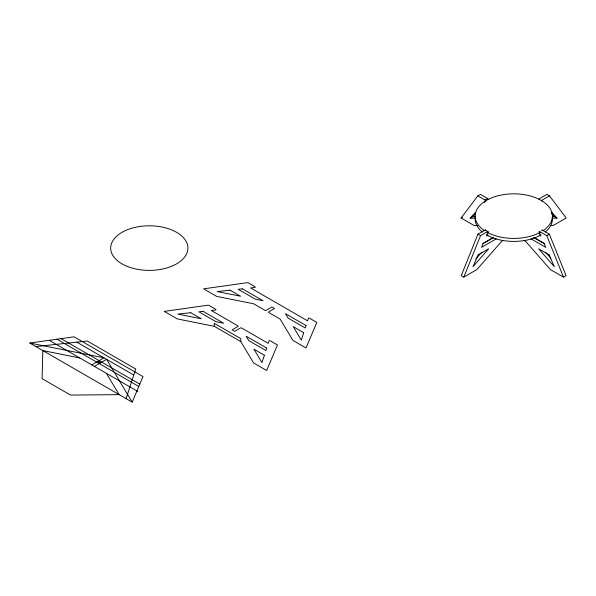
<?xml version="1.0" encoding="UTF-8"?>
<svg xmlns="http://www.w3.org/2000/svg" width="596" height="596" viewBox="0 0 596 596"><rect width="100%" height="100%" fill="white"/><g stroke="black" fill="none" stroke-linecap="round" stroke-linejoin="round"><path stroke-width="0.89" d="M126.091 398.642L135.739 368.998L87.254 341.009L35.902 346.574M488.087 235.055L486.515 235.956L488.169 232.216A0.76 0.44 -60 0 0 487.722 231.501L485.144 230.011L477.955 234.161L461.23 275.628L463.807 277.118L476.845 269.586L501.75 241.253L503.352 240.33M463.807 277.118L480.532 235.651L487.722 231.501M132.193 402.166L143.01 376.612L74.068 336.807L29.8 343.05L132.193 402.166L106.58 359.328L94.384 366.369M477.828 225.593L474.133 225.534L461.095 218.009L477.821 195.853L480.406 194.363L487.595 198.52A0.76 0.44 60 0 1 488.035 199.742M475.802 259.022L481.836 252.145M474.856 218.218L470.244 218.143L475.466 212.34M484.354 202.454L485.457 201.232A0.76 0.44 60 0 0 485.01 200.01L477.821 195.853M470.244 218.143L472.822 216.653L475.72 213.435M91.806 364.879L103.995 357.838L29.8 343.05M485.01 200.01L487.595 198.52M461.095 218.009L462.384 217.264M550.391 225.571L553.163 225.526L566.2 218.002L549.475 195.853L542.285 200.003A0.76 0.44 -60 0 0 541.838 201.225M482.79 243.637L493.667 237.357M493.488 237.521L483.207 243.459L481.479 247.37L496.245 238.847M539.179 235.033L540.781 235.964L539.134 232.224A0.76 0.44 60 0 1 539.574 231.509L546.763 235.658L549.348 234.168L566.073 275.635L563.488 277.125L550.451 269.593L525.553 241.261L524.026 240.382M552.626 216.676L554.474 216.653L557.051 218.143L552.44 218.21M472.822 216.653L475.593 216.698M214.292 326.317L177.303 318.912L164.265 311.388L208.533 305.137L215.722 309.294A0.76 0.44 0 0 1 215.327 310.032L211.267 310.471L237.923 325.863A0.76 0.44 0 0 1 237.923 326.489L232.12 329.841L234.697 331.331L240.501 327.979A0.76 0.44 0 0 1 241.581 327.979L268.237 343.37L269.005 341.024A0.76 0.44 0 0 1 270.286 340.793L277.475 344.942L266.658 370.503L253.62 362.979L240.806 341.62L214.292 326.317L214.292 323.337L240.806 338.64L240.806 341.62M79.827 357.98L42.837 350.582L42.085 378.631L70.566 395.081L119.155 394.641L106.341 373.282M549.475 195.853L546.897 194.363L539.708 198.513A0.76 0.44 -60 0 0 539.261 199.742M549.348 234.168L542.151 230.019A0.76 0.44 60 0 0 541.622 230.436M533.629 237.364L544.513 243.645M533.807 237.528L544.088 243.466L545.817 247.377L531.051 238.847M477.955 234.161L480.532 235.651M76.802 342.141L133.772 375.033M61.06 338.64L139.784 384.092M98.154 361.213L100.731 362.703M97.655 361.504L100.232 362.994M57 339.213L138.712 386.394M49.222 340.309L137.84 391.475M551.836 212.34L557.051 218.143M551.576 213.428L554.474 216.653M545.459 252.153L550.89 258.336M546.763 235.658L563.488 277.125M484.6 230.726A38.613 22.29 0 0 1 487.141 199.988A38.613 22.29 0 0 1 540.43 199.988A38.613 22.29 0 0 1 542.971 230.726M540.43 232.261A38.613 22.29 0 0 1 487.133 232.261M552.298 217.518A38.613 22.29 0 0 1 545.236 232.038M541.086 234.869A38.613 22.29 0 0 1 486.478 234.869M482.328 232.038A38.613 22.29 0 0 1 475.265 217.518M485.144 230.011A0.76 0.44 -60 0 1 485.584 230.726M264.378 355.231L261.964 362.651L253.911 349.189L264.378 355.231M266.71 348.071L265.905 350.53L248.808 340.659L246.148 336.204L266.71 348.071M303.714 332.695L301.3 340.122L293.247 326.653L303.714 332.695M306.046 325.543L305.249 327.994L288.144 318.122L285.484 313.667L306.046 325.543M308.341 318.488L307.573 320.834L250.603 287.942L254.663 287.503A0.76 0.44 0 0 0 255.066 286.758L247.869 282.608L203.601 288.851L216.639 296.383L253.628 303.781L265.056 310.382A0.76 0.44 0 0 0 266.129 310.382L271.955 307.014L274.532 308.505L268.714 311.872A0.76 0.44 0 0 0 268.714 312.49L280.142 319.091L292.956 340.443L305.994 347.967L316.811 322.414L309.622 318.257A0.76 0.44 0 0 0 308.341 318.488M478.171 254.865L472.956 266.695L488.638 248.823L478.171 254.865M230.056 290.17L217.197 291.563L240.523 296.212L230.056 290.17M242.453 288.829L238.199 289.284L255.297 299.155L263.015 300.697L242.453 288.829M190.72 312.706L177.861 314.099L201.187 318.748L190.72 312.706M203.117 311.358L198.863 311.82L215.961 321.691L223.679 323.233L203.117 311.358M549.125 254.872L538.657 248.83L554.347 266.703L549.125 254.872M127.656 266.554A38.613 22.29 0 0 0 187.814 249.679A38.613 22.29 0 0 0 132.424 228.037A38.613 22.29 0 0 0 127.656 266.554"/></g></svg>
